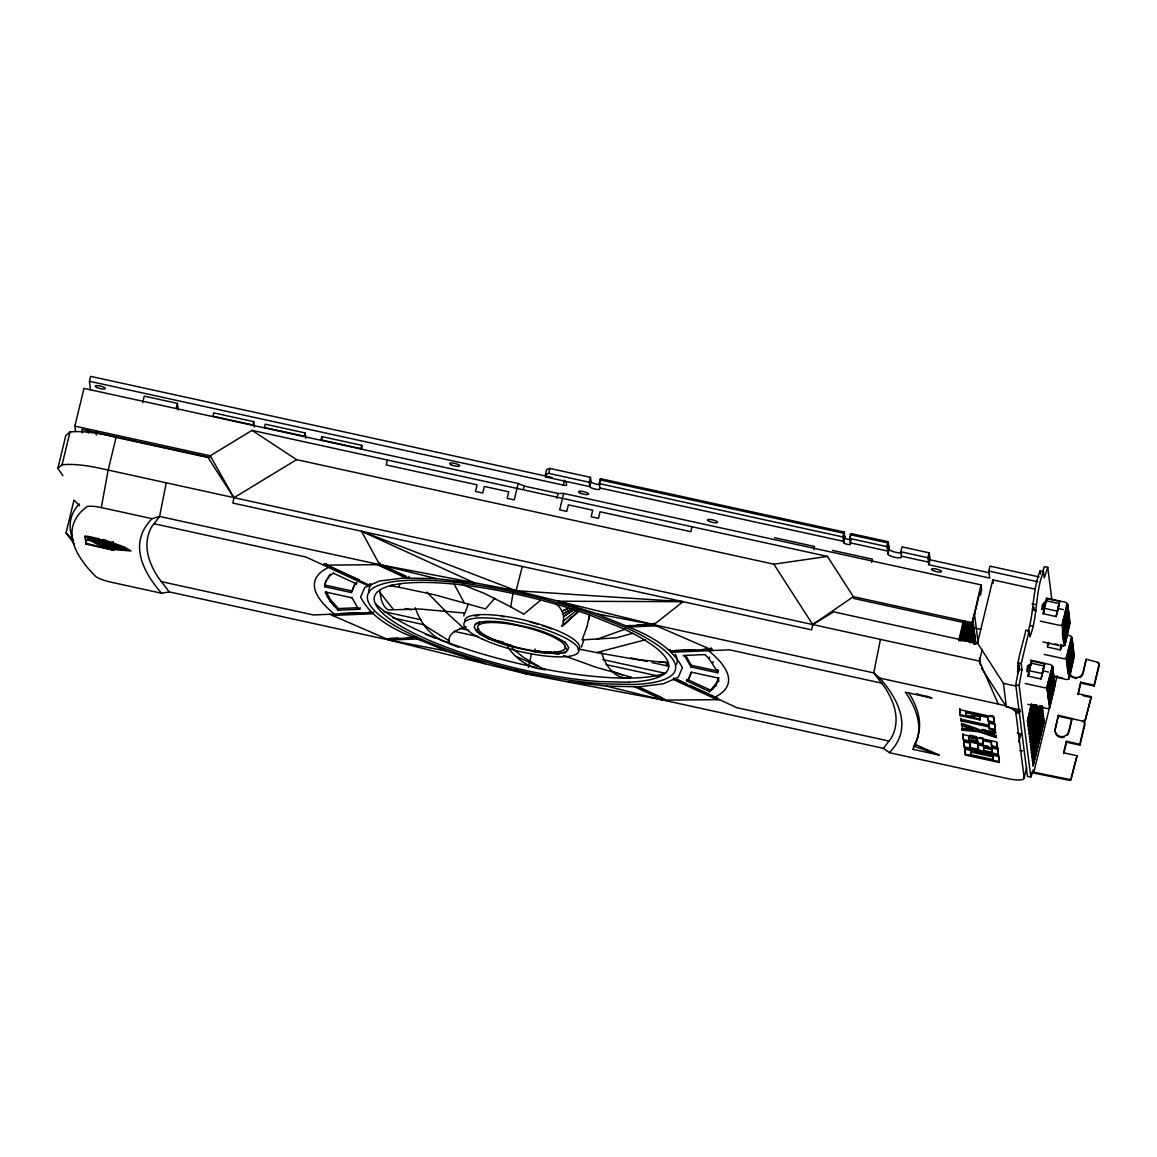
<?xml version="1.0" encoding="UTF-8"?>
<svg xmlns="http://www.w3.org/2000/svg" width="1157" height="1157" viewBox="0 0 1157 1157"><rect width="100%" height="100%" fill="white"/><g stroke="black" fill="none" stroke-linecap="round" stroke-linejoin="round"><path stroke-width="1.5" d="M1033.519 607.266L1033.693 608.582M415.247 607.714C420.627 623.681 432.342 639.156 449.509 643.061C446.226 633.139 458.953 629.09 466.126 626.848M1041.864 608.712L1042.457 604.417M1017.509 671.176L1017.827 673.273L1018.84 664.219M1032.825 607.107L1032.651 610.158L1033.808 607.092M1031.176 664.132L1031.162 662.296L1029.224 669.165M1046.275 601.741L1046.261 599.919L1044.308 606.774M1047.692 644.926L1047.982 642.641M1039.044 576.88L990.03 566.149L988.83 571.066L989.727 578.081L928.811 564.746L929.997 559.814L929.1 552.8L902.026 546.871L900.826 551.788L901.505 557.052A6.956 1.663 13.6 0 1 894.954 557.327A6.956 1.663 13.6 0 1 887.969 554.087L889.154 549.156L888.2 541.707L850.973 533.551L849.788 538.468L850.511 544.18A3.485 0.824 13.6 0 1 847.242 544.311A3.485 0.824 13.6 0 1 843.742 542.691L844.928 537.774L844.205 532.061L600.497 478.68L599.312 483.597L599.977 488.861A5.221 1.244 13.6 0 1 595.074 489.064A5.221 1.244 13.6 0 1 589.824 486.649L545.829 477.002L545.482 474.37L546.683 469.453L549.835 468.426L590.46 477.335L591.025 481.717L589.824 486.649L589.26 482.252L590.46 477.335M600.497 478.68L599.312 483.597L843.005 536.993L844.205 532.061L843.005 536.993L843.742 542.691M850.973 533.551L849.788 538.468L887.014 546.625L888.2 541.707L887.014 546.625L887.969 554.087M1018.811 666.504L1018.796 670.829M1026.852 670.163L1027.59 665.738M1027.98 676.107L1031.639 661.009L1044.67 663.858L1041.011 678.957L1027.98 676.107L1029.123 674.083M1031.118 665.145L1031.639 661.009M1043.079 613.716L1046.723 598.617L1059.754 601.466L1056.11 616.58L1043.079 613.716L1044.207 611.691M1046.203 602.754L1046.723 598.617M1041.011 678.957L1044.67 663.858M1047.852 642.916L1047.331 647.052L1060.362 649.916L1061.504 647.891M1056.11 616.58L1059.754 601.466M1060.362 649.916L1061.056 644.391M1044.583 601.958L1043.397 610.317L1044.12 609.074M1018.522 665.535L1018.247 669.353M1042.226 706.059L1031.104 750.387L1041.792 706.074M1061.244 644.868L1061.099 647.37L1062.054 644.854M589.376 615.495L587.076 626.501M540.117 600.599L523.788 614.165L510.7 606.803L513.173 592.572M1066.378 741.304L1066.494 742.172L1079.929 745.122L1079.828 744.255L1066.378 741.304L1063.601 752.788L1077.037 755.738L1070.832 779.066A2.488 2.415 -7.3 0 1 1069.994 779.572L1033.852 772.211L1033.519 769.579L1030.829 777.07L1027.445 776.333L1015.745 684.814L1018.724 668.717M1030.829 777.07L1019.129 685.551L1021.978 669.773L1021.183 663.626L1029.137 630.796L1025.753 630.059C1025.29 636.22 1014.761 666.591 1018.796 668.529M1028.038 631.708C1034.257 611.749 1032.189 590.793 1040.042 570.951L1043.426 571.703L1044.221 577.835L1047.736 567.349L1044.352 566.612L1042.341 572.599M1029.137 630.796L1029.918 636.943C1038.075 615.77 1034.893 592.977 1043.426 571.703M1029.368 665.029C1029.802 661.298 1026.577 675.717 1029.036 671.45M1026.678 767.626L1024.162 777.952A17.398 4.151 13.6 0 1 1007.805 778.632L889.328 752.672L883.413 748.348L663.409 700.144L526.825 674.097L389.229 640.081L169.226 591.892L161.604 593.252L110.841 582.13A17.398 4.151 13.6 0 1 95.901 576.721L89.335 569.721A500.677 119.431 13.6 0 1 81.829 510.989L86.934 506.549A17.398 4.151 13.6 0 1 101.31 507.561L108.136 470.219L116.076 437.389L208.014 457.521L233.916 497.77L232.875 503.064L811.664 629.871L812.72 624.563L773.859 564.197L296.611 459.647L252.038 430.375L210.256 455.786L74.858 426.123L83.998 388.376L518.22 483.496L524.179 486.056L558.021 493.46L563.661 493.446L980.962 584.863L981.628 590.128L980.442 595.06L979.993 591.545L972.054 624.375L853.577 598.429L853.36 596.665L827.457 556.416L252.038 430.375M1029.672 666.287L1028.443 674.806L1029.253 672.969M1044.771 603.896L1043.542 612.429L1044.352 610.592M1028.486 665.463L1027.937 671.089L1028.486 670.279M1029.571 669.325L1030.236 666.316M1043.571 603.072L1043.036 608.712L1043.585 607.888M1044.67 606.933L1045.335 603.94M166.232 482.946L159.579 516.441L151.683 526.811A644.507 153.736 13.6 0 0 158.147 577.372L169.226 591.892M880.419 639.402L873.766 672.897L884.859 687.417A644.507 153.736 13.6 0 1 891.309 737.978L883.413 748.348M1052.856 693.144L1054.504 685.277L1052.566 666.389L1054.982 685.219L1049.789 707.78L1047.779 708.576A2.733 2.328 20.6 0 1 1047.013 708.518L1027.879 704.324M1046.188 598.024L1065.337 602.218A3.283 3.052 25.2 0 1 1066.725 602.927C1066.45 615.799 1058.669 631.129 1064.874 645.389L1070.066 622.828L1067.665 603.997L1069.589 622.885L1064.874 645.389L1062.878 646.185A2.733 2.328 20.6 0 1 1062.112 646.141L1042.963 641.947M1070.399 644.015L1070.297 643.176L1066.552 658.463L1069.14 678.725L1074.332 656.164L1071.932 637.333L1073.855 656.221L1069.14 678.725L1067.13 679.521A2.733 2.328 20.6 0 1 1066.364 679.477L1054.186 676.802M463.827 616.001L464.376 613.499M528.416 667.285L531.569 653.662M555.765 603.809C563.097 609.045 565.614 618.243 561.955 626.385L579.411 610.751M1028.935 666.967L1029.18 665.926M1044.279 603.535L1043.744 605.704M62.912 475.729L57.85 468.411L65.79 435.582L70.027 431.908L75.914 431.604A49.982 11.917 13.6 0 1 110.522 436.015L116.076 437.389M57.85 468.411L62.088 464.738L70.027 431.908M90.579 390.242L89.436 381.289L90.636 376.358L552.164 477.465M74.467 544.383L66.079 532.813L74.019 499.969L79.471 505.768M72.37 535.141L71.532 538.598L66.079 532.813M86.254 543.327L113.95 550.269L86.066 544.152L85.285 535.734M87.455 539.798L87.657 538.974L94.758 539.422L110.479 541.866L110.291 542.691L87.455 539.798C99.647 544.716 114.876 540.666 125.867 549.546L113.979 548.794L102.322 545.352L102.12 546.176L111.347 548.968L111.549 548.143L101.122 544.484L111.679 544.904L118.838 547.84L119.026 547.015L114.008 546.639L108.903 544.354L108.7 545.164L112.446 547.044L118.838 547.84M88.236 540.131L87.657 538.974M91.186 539.986L91.389 539.162M92.95 541.838L93.139 541.028L93.587 542.112M94.556 540.247L94.758 539.422M102.12 546.176L95.293 543.24L95.496 542.416M97.824 540.709L98.012 539.885M101.527 541.216L101.729 540.406M102.409 545.048L102.611 544.224M102.857 544.282L105.157 543.486L104.954 544.311M103.45 542.517L103.653 541.693M104.188 541.621L104.39 540.811M104.058 545.786L104.506 544.34L107.427 544.34M104.954 543.269L105.142 542.445L108.049 542.734L107.847 543.559L95.293 543.24M106.545 542.908L106.748 542.083L109.525 542.561M105.894 546.48L106.097 545.67L101.324 543.66L103.06 543.472M107.76 542.228L107.948 541.418M109.018 546.827L107.153 546.249L107.341 545.424L113.502 547.999L122.787 548.997L120.733 546.683L111.13 543.313M107.283 547.868L107.731 546.249L106.097 545.67M142.673 402.694L144.249 396.113L177.426 403.388L178.265 409.983M109.611 545.699L109.814 544.875M109.655 547.724L109.843 546.899L107.731 546.249M110.87 547.348L111.159 545.656M111.679 544.904L111.882 544.079M113.863 549.517L131.03 550.992L124.71 547.218L113.068 543.298L113.184 541.852L113.068 543.298L110.291 542.691M112.128 548.389L112.33 547.565L109.843 546.899M112.446 547.044L112.648 546.234M122.787 548.997L113.487 544.701L113.69 543.877M114.022 544.224L114.225 543.4L115.816 543.848M113.502 547.999L113.704 547.174L122.989 548.187M114.051 545.424L114.239 544.6L115.657 546.003M113.805 547.463L114.008 546.639M114.847 547.623L115.049 546.798M115.512 545.395L115.714 544.571M115.787 548.432L115.989 547.623M116.987 547.854L117.19 547.03M116.727 549.185L116.929 548.375L126.055 548.736L123.785 547.116L123.597 547.941M117.768 545.352L117.971 544.542M118 546.306L118.202 545.497M118.52 548.808L118.723 547.984M118.621 549.445L118.824 548.62M119.981 546.191L120.183 545.366L121.442 546.856M120.53 547.507L120.733 546.683M120.733 549.647L121.051 548.172M121.977 548.375L122.179 547.55M122.801 549.763L122.989 548.939M124.334 549.72L124.537 548.91M124.739 548.635L124.942 547.811M176.24 408.305L177.426 403.388M253.73 421.654L252.935 424.937L212.989 416.187L213.785 412.904L253.73 421.654L254.395 426.919M305.173 432.935L304.378 436.218L264.447 427.468L265.242 424.185L305.173 432.935L305.853 438.199M321.762 436.565L320.966 439.848L360.912 448.598L361.707 445.315L321.762 436.565L322.21 440.065M323.917 563.502L323.526 565.151L379.597 564.645L516.167 590.692L653.763 624.708L873.766 672.897L879.797 678.103L998.274 704.049A17.398 4.151 13.6 0 1 1015.759 712.148L1024.162 777.952M326.39 563.488L325.999 565.122L369.69 585.355L370.095 583.707L368.403 585.919L306.041 557.052L153.722 523.687M324.669 586.715L325.059 583.923L324.669 586.715L351.366 592.572L354.722 584.704L356.501 583.923L356.906 582.275M327.33 578.804L330.41 574.118L325.536 582.072L325.927 580.424L324.654 585.572M338.394 610.534L330.237 601.553L325.623 593.194L326.028 591.545L330.627 599.919L338.408 608.553L358.468 607.714M327.474 597.287L327.879 595.653M330.237 601.553L330.627 599.919M333.881 605.979L334.272 604.33M332.826 613.774L332.421 615.423L373.321 613.716L373.711 612.082M338.408 608.553L338.018 610.202L359.74 609.291L360.145 607.656M351.366 592.572L355.127 583.056M387.436 460.023L386.236 464.955L477.074 484.855L475.484 491.421L482.773 493.012L484.364 486.446L508.776 491.797L507.185 498.363L514.243 499.911L518.22 483.496M409.028 576.432L408.623 578.081L379.597 564.645L379.988 562.996M414.032 636.191L413.627 637.825L386.612 638.953M416.809 637.319L416.404 638.953L389.229 640.081L329.803 614.28M523.383 489.339L524.179 486.056M545.829 477.002L546.625 473.719M545.482 474.37L548.649 473.358L549.835 468.426M556.835 498.392L558.021 493.46M89.436 381.289L563.314 485.101L564.5 480.169M563.661 493.446L559.684 509.861L566.742 511.408L568.333 504.842L592.746 510.194L591.155 516.76L598.444 518.35L600.035 511.784L690.874 531.685L692.06 526.768M583.923 639.402L581.537 647.023M588.523 620.398L589.781 615.22M629.77 625.315L629.365 626.964L656.381 625.836M626.588 625.836L653.763 624.708L654.153 623.059M670.077 649.424L669.672 651.073L710.572 649.366L710.962 647.732M671.595 650.61L671.19 652.259L729.561 649.829L881.865 683.194M663.8 698.51L663.409 700.144L606.557 686.13L568.289 681.791M673.707 677.8L673.302 679.434L716.993 699.667L717.398 698.018L689.89 685.291M686.491 680.866L688.27 680.085L691.626 672.217L718.323 678.074L718.338 679.217L718.743 677.583L715.677 685.985L709.718 691.626L686.491 680.866L686.896 679.231M717.658 672.81L717.759 669.961L717.658 672.81L690.96 666.953L691.351 665.318L685.725 655.484M708.966 649.063L708.561 650.697A254.554 60.728 13.6 0 1 714.52 697.353M717.369 671.595L709.125 658.81L709.516 657.176M712.755 663.236L713.16 661.587M717.456 682.717L717.861 681.083L709.4 691.799M712.972 689.022L713.377 687.388M715.677 685.985L716.067 684.351M813.776 549.763L814.571 546.48L774.626 537.73M844.769 536.458L843.569 541.375L599.861 487.994M851.133 539.581L850.337 542.864L887.578 551.021L888.764 546.09M871.655 562.447L872.45 559.164L832.505 550.414M928.811 564.746L927.914 557.717L929.1 552.8M929.664 557.182L928.478 562.114L901.39 556.17M958.69 640.631L963.333 621.439M959.341 640.631L963.983 621.454M959.977 640.645L964.62 621.454M960.628 640.66L965.271 621.468M961.279 640.674L965.921 621.483M961.93 640.674L966.138 623.233M962.566 640.689L966.789 623.247M963.217 640.703L967.44 623.261M963.868 640.703L968.076 623.261M964.504 640.718L968.727 623.276M965.155 640.732L969.378 623.29M965.806 640.732L970.014 623.29M966.442 640.747L970.665 623.305M967.093 640.761L971.735 621.569M972.054 624.375L980.962 584.863M967.744 640.776L972.806 619.834M968.38 640.776L973.023 621.598M969.031 640.79L973.254 623.348M969.262 642.54L973.471 625.098M969.899 642.554L973.702 626.863M970.549 642.569L973.919 628.613M971.2 642.569L974.151 630.363M971.837 642.583L974.368 632.127M972.487 642.598L974.599 633.877M973.138 642.612L974.816 635.627M973.775 642.612L975.047 637.391M974.006 644.377L975.264 639.141M974.657 644.377L975.496 640.891M960.353 715.662L959.789 708.807L960.353 715.662L980.066 719.972L979.849 715.821L980.066 719.972M1035.457 589.202L992.793 579.859L977.506 643.09L1003.408 683.339L1006.416 706.869L1020.315 709.921M995.179 730.342L994.615 723.487L995.179 730.342L989.38 729.069L989.119 727.001L961.019 720.854L961.004 718.338M961.669 725.728L961.669 723.327L961.669 725.728L972.618 729.474L972.806 728.664L961.872 724.904M974.339 717.181L974.324 714.607L974.339 717.181L965.965 715.344L965.806 711.772L988.092 716.646L988.454 721.809L994.253 723.082L993.689 716.226L990.291 715.489M978.909 731.759L996.119 737.616L996.307 736.792L979.111 730.877L978.909 731.759L962.234 730.168L962.219 727.666M965.965 715.344L965.806 711.772M998.274 704.049L979.415 661.095L982.206 649.598M997.059 742.635L997.435 747.986L991.636 746.713L991.274 741.55L982.9 739.713L983.248 744.877L963.55 740.552L962.971 733.712M998.361 755.246L997.797 748.391L998.361 755.246L964.475 747.812L963.897 740.957L966.804 741.594M964.475 747.812L963.897 740.957M968.799 737.486L968.988 736.662L977.376 738.499L977.52 742.085L969.147 740.249L968.799 737.486L977.173 739.323L977.52 742.085M995.324 754.899L998.722 755.637L999.286 762.492L965.401 755.073L965.025 749.722M969.147 740.249L969.349 739.424M978.084 744.067L978.46 749.331L970.072 747.509L969.711 742.23L970.087 745.195M970.072 747.509L970.275 746.684M970.651 751.992L970.853 751.182L993.125 756.056L993.284 759.643L970.998 754.754L970.651 751.992L992.937 756.88L993.284 759.643M970.998 754.754L970.853 751.182M995.758 732.453L985.171 731.455L984.969 732.28L995.555 733.278L995.338 731.586L978.663 730.009L978.865 729.185M977.173 739.323L977.376 738.499M988.454 721.809L988.092 716.646M983.248 744.877L982.9 739.713M988.902 725.323L988.801 722.214L988.902 725.323L960.802 719.162L961.019 720.854M983.624 747.784L983.826 746.974L992.2 748.796L992.359 752.383L983.971 750.546L983.624 747.784L991.997 749.62L992.359 752.383M989.119 727.001L989.307 726.191L961.221 720.03M989.38 729.069L989.307 726.191M991.636 746.713L991.274 741.55M995.338 731.586L995.541 730.761M991.997 749.62L992.2 748.796M996.119 737.616L996.105 735.216L996.307 736.792M992.937 756.88L993.125 756.056M1018.84 742.085L1020.821 733.885L1017.292 733.104M1031.205 704.034L1027.402 721.447L1031.827 704.15M1031.943 705.018L1027.749 724.08L1032.565 705.134M1032.68 706.016L1028.081 726.712L1033.751 704.917M1036.18 704.931L1029.094 734.594L1036.802 705.047M1036.918 705.929L1029.426 737.226L1037.54 706.045M1037.641 706.913L1029.759 739.858L1038.263 707.028M1038.784 706.262L1030.092 742.49L1039.405 706.377M1039.912 705.611L1030.439 745.122L1040.533 705.727M1040.649 706.609L1030.771 747.755L1041.271 706.71M1047.678 683.368L1048.922 680.576L1048.271 684.554L1049.023 681.415M1062.762 620.991L1064.006 618.2L1062.849 621.671M1047.244 690.657L1046.81 687.287L1052.103 666.504M1062.343 628.265L1061.909 624.91L1067.202 604.128M1049.804 677.25L1050.946 672.217L1049.992 677.351M1064.874 613.311L1066.031 609.84L1065.091 614.974M1063.355 622.162L1064.122 619.038M1048.56 686.896L1047.967 685.711L1048.56 686.896L1049.211 682.919M1051.351 675.399L1050.614 674.82L1051.351 675.399L1050.585 678.537L1050.484 677.698M1064.31 620.542L1063.153 624.013M1066.335 612.183L1065.684 616.146L1065.568 615.307M1048.502 687.576L1047.591 691.38L1048.199 693.101L1049.168 687.128L1048.401 694.764L1049.385 688.805L1049.544 690.064L1048.618 696.471L1049.601 690.512L1049.761 691.756L1048.835 698.148L1049.977 693.433L1049.818 692.175L1048.835 698.148M1051.062 677.004L1052.335 674.025L1051.583 681.661L1050.975 679.954M1063.601 625.185L1062.676 629.003L1063.283 630.71L1064.266 624.751L1063.5 632.387L1064.469 626.429L1064.642 627.687L1063.717 634.079L1064.686 628.121L1064.859 629.379L1063.934 635.757L1064.903 629.798L1065.062 631.057M1066.161 614.613L1067.434 611.634L1066.667 619.27L1066.06 617.563L1067.434 611.634M1049.341 685.711L1049.211 684.684L1049.818 686.39L1050.252 681.892M1051.192 678.016L1051.684 674.459M1064.426 623.319L1064.295 622.307L1064.903 624.013L1065.351 619.516M1066.291 615.64L1066.768 612.082M1049.168 687.128L1048.242 693.52M1049.544 687.388L1050.787 680.432L1050.021 688.068L1051.004 682.109L1051.163 683.368M1052.335 674.025L1051.366 679.983M1063.124 629.451L1064.266 624.751M1064.642 624.997L1065.886 618.055L1065.12 625.691L1066.103 619.733L1066.262 620.976M1050.021 688.068L1051.004 682.109M1051.192 681.647L1052.552 675.702L1051.8 683.353L1051.192 681.647L1051.323 682.659M1065.12 625.691L1066.103 619.733M1066.407 620.282L1067.651 613.311L1066.407 620.282L1066.884 620.962L1067.868 615.003L1066.624 621.96L1067.101 622.64L1068.085 616.681L1067.332 624.418L1068.461 619.704L1068.301 618.46L1067.332 624.418M1051.221 683.801L1049.847 689.731L1050.455 691.438L1051.221 683.801L1051.38 685.06M1051.539 684.337L1052.769 677.395L1051.539 684.337L1052.002 685.031L1052.986 679.072L1052.234 686.795L1053.217 680.837M1066.479 622.683L1065.554 629.061L1064.946 627.354L1066.306 621.425L1066.479 622.683L1065.655 621.859M1050.209 692.522L1051.438 685.479L1050.209 692.522L1050.686 693.217L1051.655 687.258L1050.903 694.894L1050.296 693.173L1050.426 694.2M1063.861 634.542L1064.903 629.798M1065.163 629.119L1065.771 630.825L1065.163 629.119L1066.523 623.102L1065.872 623.536M1065.293 630.131L1066.523 623.102M1050.035 693.954L1048.676 699.884L1049.283 701.59L1050.035 693.954L1050.194 695.212M1052.234 686.795L1054.403 676.05M1065.134 631.563L1063.76 637.493L1064.368 639.199L1065.134 631.563L1065.293 632.821M1067.13 627.803L1066.971 626.544L1065.987 632.503L1065.38 630.796L1066.754 624.867L1066.089 625.315M1053.362 681.039L1054.548 676.122M1065.51 631.809L1066.754 624.867M1052.089 690.628L1051.12 696.586L1050.513 694.88L1051.872 688.921L1052.031 690.179M1053.42 682.514L1052.451 688.473M1065.351 633.241L1063.977 639.185L1064.585 640.891L1065.033 636.393M1068.518 620.123L1067.535 626.096M1049.804 697.758L1049.5 703.282L1050.252 695.632L1049.327 702.024M1050.643 695.892L1051.424 691.062M1054.013 687.142L1053.853 685.884L1052.884 691.843L1053.637 684.206L1052.668 690.165L1052.508 688.907M1067.188 628.237L1066.204 634.195L1066.653 629.697M1068.287 623.941L1068.952 623.493L1069.111 624.751L1067.969 629.466L1068.735 621.83L1067.752 627.788L1067.159 626.082M1051.12 696.586L1053.593 683.773M1064.426 639.647L1065.51 634.499M1066.204 634.195L1068.678 621.381M1050.469 697.324L1049.703 704.96M1052.306 692.305L1051.323 698.264L1052.306 692.305L1052.465 693.549M1052.884 691.843L1053.853 685.884M1064.802 642.569L1065.568 634.933M1067.405 629.914L1066.421 635.873L1065.944 635.179M1067.969 629.466L1068.952 623.493M1066.421 635.873L1067.564 631.172M1033.852 772.211L1057.194 675.746M1068.099 673.36L1066.176 658.246L1071.454 637.464M1067.318 656.67L1067.983 653.083M1068.576 653.879L1067.925 657.841L1069.169 653.098M1067.246 661.066L1068.518 658.087L1067.969 667.415L1068.735 659.765M1069.936 649.482L1070.587 645.519L1069.43 648.99M1068.634 653.199L1069.111 653.922L1071.035 642.164L1069.357 649.077L1069.126 647.226M1067.376 662.093L1067.868 658.521M1069.806 662.397L1070.572 654.761L1069.603 660.719L1068.996 659.013L1070.138 651.391L1069.169 657.35L1069.618 652.852M1070.239 650.248L1071.7 644.97L1070.717 650.928L1070.558 649.67M1068.518 658.087L1067.549 664.046M1068.07 660.199L1067.752 665.723L1067.159 664.017M1068.909 658.333L1068.779 657.321L1069.386 659.027L1069.516 655.788M1070.76 650.653L1071.903 646.647L1071.151 654.298L1070.992 653.054M1071.859 646.228L1070.934 652.606M1069.126 660.025L1070.355 653.069M1067.81 666.157L1068.952 661.457L1068.186 669.093L1067.578 667.387M1070.76 654.269L1071.368 655.976L1070.76 654.269L1072.12 648.339M1070.89 655.296L1072.293 649.598M1069.733 661.182L1071.02 658.203L1069.647 664.132L1070.254 665.839L1069.647 664.132M1070.948 657.697L1070.789 656.438L1070.037 664.161L1069.43 662.455M1071.324 658.738L1071.194 657.726L1071.801 659.432L1072.568 651.796L1071.584 657.755L1071.107 657.06L1072.337 650.017L1072.496 651.275M1069.169 663.135L1067.94 670.178L1068.417 670.858L1069.401 664.899L1068.634 672.535M1069.777 665.145L1071.18 659.461M1068.547 671.262L1069.82 668.269L1069.068 675.905L1070.037 669.946L1070.196 671.205M1071.657 663.25L1070.688 669.209L1071.44 661.573L1070.471 667.531L1070.471 663.294M1069.762 667.835L1069.603 666.577L1068.851 674.242L1068.692 672.984M1069.994 666.851L1071.382 661.139L1071.223 659.88L1070.572 660.314M1071.758 662.108L1072.235 662.802L1073.002 655.166L1072.018 661.124L1071.541 660.43L1072.785 653.459M1079.929 745.122L1084.774 725.106L1084.557 722.33A2.488 2.415 -7.3 0 0 1084.037 721.52L1058.38 715.344L1055.198 728.476A6.956 6.725 -7.3 0 0 1060.376 736.532A6.956 6.725 -7.3 0 0 1068.735 731.441L1071.917 718.309M1069.82 668.269L1068.461 674.198L1069.068 675.905M1058.38 715.344L1055.314 729.358A6.956 6.725 -7.3 0 0 1064.093 737.269M1072.235 662.802L1073.204 656.843L1073.378 658.087M1080.783 683.078L1078.006 694.576L1080.667 682.196L1094.117 685.146L1094.233 686.029L1080.783 683.078L1080.667 682.196M1094.233 686.029L1099.063 665.998L1098.861 663.221A2.488 2.415 -7.3 0 0 1098.34 662.426L1086.206 659.215L1083.039 672.347A6.956 6.725 -7.3 0 1 1069.603 672.868M1068.851 732.323L1072.033 719.191L1058.481 716.226M1066.494 742.172L1063.702 753.67L1063.601 752.788M1079.828 744.255L1084.731 723.067A2.488 2.415 -7.3 0 0 1084.152 722.402L1083.545 721.925M1077.89 693.694L1091.34 696.644L1085.121 719.958A2.488 2.415 -7.3 0 1 1084.297 720.478L1082.634 720.695M1094.117 685.146L1099.034 664.234A2.488 2.415 -7.3 0 0 1098.441 663.294L1097.328 662.585M1091.34 696.644L1085.237 720.84A2.488 2.415 -7.3 0 1 1084.398 721.346L1083.646 721.52M361.49 531.251L474.703 582.998L436.435 578.659L379.597 564.645L361.49 531.251L516.167 590.692L522.27 566.467M1017.625 670.207L1018.782 667.618M1070.066 643.943L1071.932 637.333L1070.992 636.263A3.283 3.052 25.2 0 0 1069.603 635.555L1066.118 634.788M1018.71 669.484L1017.668 672.419M1048.98 642.627L1048.271 644.926M587.091 626.472L582.13 639.864L616.001 637.897L632.503 633.4M1033.866 705.799L1028.414 729.329L1034.937 704.714M1035.052 705.582L1028.747 731.962L1035.269 707.346M1018.71 668.384L1018.29 669.368L1018.767 665.449L1018.42 668.92L1021.978 669.773M1043.093 607.873L1041.864 609.421M1028.009 670.265L1026.765 671.798M468.426 603.65L464.998 613.094L420.049 609.045L388.13 609.913C381.492 605.603 380.523 596.795 379.771 589.578M392.281 585.037L390.083 585.731L398.644 587.149L399.83 584.126M1048.387 642.41L1047.461 643.046M475.368 624.202L474.168 627.022L476.178 630.536A48.551 11.584 13.6 0 0 510.685 646.517L535.141 651.868A48.551 11.584 13.6 0 0 567.436 650.538L568.651 647.718L566.626 644.189A48.551 11.584 13.6 0 0 532.119 628.222L507.663 622.856A48.551 11.584 13.6 0 0 475.368 624.202L479.49 621.873L478.376 624.476M688.661 678.45L691.351 672.159M494.849 598.198L485.506 608.915L435.292 594.958L398.644 587.149M571.572 617.086L561.955 626.385L577.705 611.952M1032.955 609.681L1033.939 609.074M1017.871 672.058L1018.84 671.465M563.126 621.179L577.083 609.999M330.02 575.767L333.592 572.99M683.049 601.683L557.992 601.235L597.33 613.904L653.763 624.708L683.049 601.683L516.167 590.692M476.178 630.536L478.882 628.685M573.973 609.421L563.792 616.348L574.291 609.609M296.611 459.647L233.916 497.77L210.256 455.786L210.473 457.55L81.858 429.363L82.306 432.877M570.791 609.392L563.199 613.788L572.643 608.64M568.477 608.134L561.984 611.156L568.492 608.336M597.026 639.243L625.547 629.018M101.31 507.561L152.073 518.683L159.579 516.441L379.597 564.645M1067.81 614.569L1066.985 613.76M1070.731 656.019L1069.907 655.195M1069.111 662.715L1068.287 661.905M1069.56 666.157L1068.735 665.347L1068.258 669.614M1069.979 669.527L1069.169 668.717M1052.711 676.946L1051.901 676.136M1050.411 696.89L1049.587 696.066M1050.845 700.26L1050.021 699.435M578.066 648.918L596.535 652.562L645.259 639.835M773.859 564.197L827.457 556.416M1066.436 613.022L1065.698 612.429M1073.855 656.221L1073.436 655.354M62.088 464.738L67.974 464.434A49.982 11.917 13.6 0 1 102.583 468.845L979.415 661.095M339.941 613.485L359.494 612.66M368.374 612.299L371.932 612.154M371.802 612.53L313.446 614.96L161.127 581.595M636.972 625.026L654.978 624.274M398.124 638.1L389.634 638.447L389.229 640.081L445.662 650.885L485 663.554L481.731 662.093M406.613 637.738L415.103 637.391M675.153 650.465L694.721 649.655M703.615 649.279L712.047 648.932M709.125 658.81L704.989 654.587L683.252 655.498L685.334 657.133L690.96 666.953M719.466 699.638L663.409 700.144L634.369 686.708M108.7 545.164L104.304 545.149L107.153 546.249M436.435 578.659L403.967 577.979L379.496 581.016L364.701 587.554L360.608 597.142C376.994 628.309 415.97 637.044 445.662 650.885M606.557 686.13L639.04 686.81L663.496 683.773L678.291 677.235L682.384 667.647C665.998 636.48 627.022 627.745 597.33 613.904M659.259 661.905L666.562 662.325L666.591 665.449L667.184 662.73L634.557 659.23L596.535 652.562M532.206 674.415L526.825 674.097L516.832 670.178M967.512 728.158L972.806 728.664M972.618 729.474L962.017 728.491L962.234 730.168M982.206 729.503L985.533 729.821M962.436 729.358L979.111 730.935M1044.178 654.414L1063.717 658.666A2.733 1.403 9.3 0 0 1064.483 658.767L1066.176 658.246M107.847 543.559L113.487 544.701M599.731 479.822L843.439 533.218M850.207 534.693L887.448 542.85M548.649 473.358L589.26 482.252M900.826 551.788L927.914 557.717M988.83 571.066L1037.858 581.812M929.997 559.814L989.177 572.773M1045.595 600.642L1058.626 603.506M1058.033 608.437L1063.514 609.652M1032.102 603.795L1035.486 604.533M1043.759 608.192L1056.789 611.055M1036.267 610.665L1032.883 609.927L1032.926 610.882L1032.594 608.784M1040.302 621.135L1059.45 625.33A2.733 1.403 9.3 0 0 1060.217 625.431L1061.909 624.91M1030.048 625.72L1033.432 626.458M971.822 622.625L853.36 596.665L812.72 624.563L833.619 611.865L978.113 643.509M1054.851 643.928L1058.105 644.637M975.756 628.222L980.991 629.379M1030.497 663.033L1043.527 665.882M1017.798 662.889L1021.183 663.626M1042.949 670.829L1048.416 672.029M1028.674 670.583L1041.705 673.432M1054.229 676.194L1062.372 677.973M1083.053 695.675L1091.456 697.512M1025.218 683.512L1044.352 687.706A2.733 1.403 9.3 0 0 1045.133 687.808L1047.201 687.518L1052.566 666.389L1051.641 665.318A3.283 3.052 25.2 0 0 1050.238 664.595L1030.366 660.112M1015.745 684.814L1019.129 685.551M1003.408 683.339L1015.571 686.014M1031.61 704.526L1036.498 705.596M1039.753 706.305L1043.021 707.028M1013.604 710.224L1020.633 711.772M1015.586 712.365L1019.1 713.131M926.583 696.181L931.689 698.004L905.338 692.219L907.102 694.721A671.798 160.244 13.6 0 1 913.842 747.408L912.627 749.244L938.978 755.029L914.623 744.125A671.798 160.244 13.6 0 0 908.838 692.913M959.587 709.631L993.487 717.051L994.253 723.082M965.618 712.582L987.89 717.47M974.122 715.431L979.646 716.646M971.186 715.633L974.541 716.357M960.556 714.838L980.268 719.162M988.642 720.985L994.456 722.257M988.599 723.038L994.413 724.311M989.568 728.245L995.382 729.517M325.059 585.08L351.757 590.923M691.351 665.318L718.049 671.161M87.035 536.125L99.227 538.786M102.713 539.552L106.213 540.319M112.981 542.662L85.083 536.559L86.066 544.152M405.239 608.495L411.357 609.84M630.666 657.914L647.298 661.544M652.013 662.585L668.645 666.23M352.032 597.836L325.334 591.979L325.623 593.194M969.754 735.187L976.522 736.676M979.921 737.414L983.305 738.166M112.33 547.565L114.181 547.97M982.698 740.538L991.072 742.375M971.027 739.786L977.723 741.261M383.979 611.663L421.032 619.776M459.864 628.28L468.686 630.218M602.797 659.591L664.552 673.128M963.738 739.742L983.45 744.052M991.824 745.889L997.638 747.162M984.65 745.513L987.933 746.222M963.694 741.782L969.508 743.054M997.594 749.201L977.882 744.891L978.46 749.331M392.961 617.939L424.417 624.823M454.123 631.332L478.593 636.697M487.328 638.606L503.049 642.048M550.24 652.389L558.976 654.298M606.167 664.639L658.593 676.122M964.663 746.988L998.563 754.422M965.589 754.248L999.489 761.668M889.27 741.102L736.951 707.737L674.589 678.87M111.072 546.523L113.704 547.174M563.546 655.527L596.057 667.285L631.259 677.264C615.842 681.328 605.082 665.463 601.654 652.519M916.387 693.781L931.689 698.004M985.171 731.455L994.543 734.681M984.969 732.28L995.917 736.04M963.231 723.863L977.303 728.708M961.467 724.137L978.677 730.053M913.423 745.961L938.978 755.029M88.438 539.307L91.577 540.449M611.489 670.944L622.495 675.037M462.41 584.618L484.87 593.628L510.7 606.803M554.463 651.97L558.918 653.719M425.27 634.253L435.249 638.172M448.569 643.393L458.562 647.313M1031.48 772.355L1033.259 772.919A5.713 1.359 13.6 0 0 1033.808 773.05L1070.109 780.454A2.488 2.415 -7.3 0 0 1070.948 779.948L1077.037 755.738M104.506 544.34L105.981 544.976M653.763 624.708L713.189 650.509M515.458 656.106L545.54 669.657C530.224 668.847 516.282 659.664 507.923 647.052M688.444 679.954L710.109 689.977M675.326 678.537L686.651 683.787M379.12 563.763L406.382 576.388L405.991 578.023L377.124 564.659M637.999 686.564L662.18 697.758M637.015 686.766L665.882 700.13M325.16 564.081L328.863 565.802L328.472 567.436A254.554 60.728 13.6 0 0 334.431 614.092M330.468 566.54L359.22 579.845M333.274 573.163L356.501 583.923M539.422 666.663L523.615 657.465L512.088 648.18M1046.81 687.287L1049.789 707.78L1047.678 694.012M424.041 625.142L448.916 640.703M359.74 609.291L357.658 607.656L351.844 597.489M443.565 609.941L463.335 627.861M1067.116 655.007L1067.506 654.66M1049.775 675.688L1050.18 675.355M1066.942 621.381L1066.624 621.96M1067.173 623.16L1066.855 623.724M1067.81 628.208L1067.492 628.772M1066.045 632.937L1065.727 633.515M1063.326 634.05L1063.934 635.757M1071.425 656.496L1071.107 657.06M1069.01 656.091L1068.692 656.655M1071.859 659.866L1071.541 660.43M1052.075 685.537L1051.756 686.115M1052.725 690.584L1052.407 691.148M426.759 592.095L445.561 611.156M380.017 592.543L393.308 609.305M1065.987 616.912L1066.45 617.592L1066.291 616.334M1064.859 626.689L1065.337 627.383L1065.178 626.125M1063.673 636.842L1064.151 637.521L1063.992 636.278M1049.761 689.08L1050.238 689.76L1050.079 688.516M1048.589 699.218L1049.066 699.913L1048.907 698.654M981.469 668.11L1006.416 706.869M564.905 646.3L567.436 650.538M564.775 641.513L566.033 643.682M454.151 584.083L464.261 602.84M1086.206 659.215L1083.14 673.229A6.956 6.725 -7.3 0 1 1080.045 677.438M1064.859 613.89L1065.105 615.741L1066.768 608.828L1065.423 618.214L1062.936 625.662L1064.295 616.262M1068.547 649.598L1067.202 658.998L1068.866 652.085L1069.111 653.922M1070.688 669.209L1070.08 667.502L1070.211 668.529M1068.273 651.536L1068.374 652.374M1062.762 631.621L1064.483 645.071M1047.736 567.349L1051.843 599.528M1040.042 570.951L1040.432 574.031M1049.775 676.281L1050.006 678.132L1051.684 671.219L1050.325 680.605L1047.837 688.039L1049.197 678.653M992.793 579.859L993.227 583.215M997.435 747.986L996.669 741.955L962.769 734.521L963.55 740.552M999.286 762.492L998.52 756.461L964.62 749.042L965.401 755.073M974.396 613.268L978.2 643.104M979.429 658.217L980.297 664.942M972.574 618.084L975.944 644.406M718.584 679.622L718.801 681.372M361.707 445.315L362.155 448.815M95.843 431.445L96.306 435.018M87.961 429.623L88.409 433.123M74.858 426.123L75.538 431.387M535.011 648.99L535.141 651.868M666.562 672.636A158.335 37.762 13.6 0 1 540.391 668.312M536.906 667.603A158.335 37.762 13.6 0 1 375.591 603.564M369.025 592.08A158.335 37.762 13.6 0 1 371.571 584.227M675.167 654.081A158.335 37.762 13.6 0 1 676.498 664.508M1022.6 750.821A27.435 6.552 13.6 0 1 1019.635 750.618M879.797 678.103A637.001 151.943 13.6 0 1 889.328 752.672M73.484 541.216A518.018 123.568 13.6 0 1 79.197 503.975M161.604 593.252A637.001 151.943 13.6 0 1 152.073 518.683M563.314 485.101A3.485 0.824 13.6 0 0 566.583 484.957L566.25 482.324A3.485 0.824 13.6 0 0 563.184 480.82M599.803 484.552A5.221 1.244 13.6 0 1 594.308 483.626A5.221 1.244 13.6 0 1 591.025 481.717M850.785 539.654A3.485 0.824 13.6 0 1 847.126 539.032A3.485 0.824 13.6 0 1 844.928 537.774M901.896 552.8A6.956 1.663 13.6 0 1 894.39 551.961A6.956 1.663 13.6 0 1 889.154 549.156M1068.2 733.972A6.956 6.725 -7.3 0 1 1067.144 735.404M1076.589 678.465A6.956 6.725 -7.3 0 1 1074.795 678.306M1073.089 677.698A6.956 6.725 -7.3 0 1 1069.719 673.736M566.004 652.635A56.968 13.595 13.6 0 1 536.964 650.899M511.394 645.317A56.968 13.595 13.6 0 1 476.583 631.621M474.92 616.074A56.968 13.595 13.6 0 1 478.593 615.567M501.516 616.435A56.968 13.595 13.6 0 1 504.539 616.84M530.022 622.032A56.968 13.595 13.6 0 1 537.904 624.259M542.474 625.691A56.968 13.595 13.6 0 1 551.687 628.945M557.862 653.546A59.079 14.086 13.6 0 1 535.705 651.217M512.421 646.127A59.079 14.086 13.6 0 1 479.403 634.022M464.724 621.497A59.079 14.086 13.6 0 1 527.809 620.962A59.079 14.086 13.6 0 1 578.211 650.104M1031.437 752.036L1031.437 753.019L1042.616 707.824L1031.437 752.036M1031.769 754.668L1031.784 755.651L1042.905 710.34L1031.769 754.668M1032.116 757.3L1032.116 758.283L1043.296 713.088L1032.116 757.3M1032.449 759.932L1032.449 760.916L1043.571 715.605L1032.449 759.932M1032.782 762.564L1032.782 763.548L1043.903 718.237L1032.782 762.564M1033.114 765.196L1033.129 766.18L1044.25 720.869L1033.114 765.196M1041.748 674.95L1041.748 676.411L1043.932 666.403L1041.748 674.95M1056.833 612.559L1056.847 614.034L1059.017 604.026L1056.833 612.559M629.061 682.182L599.34 681.574A151.321 36.098 13.6 0 1 374.261 600.136A151.321 36.098 13.6 0 1 590.894 615.466L622.162 628.222A151.321 36.098 13.6 0 1 629.061 682.182M634.05 684.496L602.956 683.845A158.335 37.762 13.6 0 1 367.434 598.646A158.335 37.762 13.6 0 1 594.105 614.685L626.834 628.02A158.335 37.762 13.6 0 1 634.05 684.496M1069.531 646.315L1069.647 647.153L1069.531 646.315M933.106 570.531A5.221 1.244 13.6 0 0 941.523 571.789A5.221 1.244 13.6 0 0 935.102 568.825A5.221 1.244 13.6 0 0 933.106 570.531M709.067 521.272A5.221 1.244 13.6 0 0 717.485 522.545A5.221 1.244 13.6 0 0 711.063 519.565A5.221 1.244 13.6 0 0 709.067 521.272M580.105 493.027A5.221 1.244 13.6 0 0 588.537 494.299A5.221 1.244 13.6 0 0 582.101 491.32A5.221 1.244 13.6 0 0 580.105 493.027M451.158 464.767A5.221 1.244 13.6 0 0 459.575 466.04A5.221 1.244 13.6 0 0 453.154 463.075A5.221 1.244 13.6 0 0 451.158 464.767M96.812 387.45A5.221 1.244 13.6 0 0 105.229 388.723A5.221 1.244 13.6 0 0 98.808 385.744A5.221 1.244 13.6 0 0 96.812 387.45M491.436 638.606A45.036 10.746 13.6 0 0 564.11 649.583A45.036 10.746 13.6 0 0 508.661 623.912A45.036 10.746 13.6 0 0 491.436 638.606M482.107 638.997A59.079 14.086 13.6 0 0 577.415 653.387A59.079 14.086 13.6 0 0 504.683 619.718A59.079 14.086 13.6 0 0 482.107 638.997"/></g></svg>
